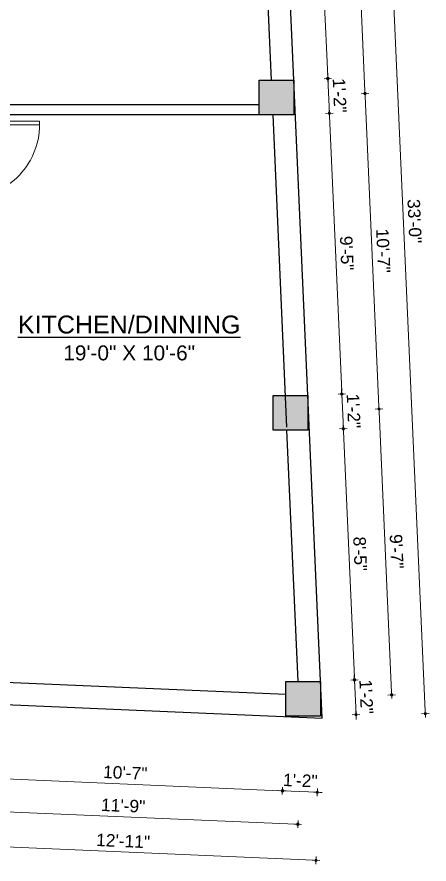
# Model space of a CAD drawing. Header units: inches. Extents: x -4597 to 93300, y -14139 to 5932.
# Drawn here: x -3555.4 to -3389.9, y -9573 to -9232.6 of the extents above; entities that cross this region are included whole.
import ezdxf

# ---------------------------------------------------------------- set-up
doc = ezdxf.new("R2010")
doc.units = ezdxf.units.IN
doc.header["$LTSCALE"] = 0.5
doc.header["$MEASUREMENT"] = 0
doc.header["$PDMODE"] = 66
for name, color, linetype, lineweight in [('door', 202, 'Continuous', 5), ('Ele', 7, 'Continuous', 30), ('hatch', 9, 'Continuous', 0), ('Toilet', 7, 'Continuous', 25), ('wall', 20, 'Continuous', 40)]:
    doc.layers.add(name, color=color, linetype=linetype, lineweight=lineweight)
doc.styles.get("Standard").update_dxf_attribs({"font": 'arial.ttf'})
doc.dimstyles.new('S8', dxfattribs={"dimtxt": 5, "dimasz": 1, "dimexe": 6, "dimexo": 18, "dimgap": 1.9375, "dimtad": 1, "dimdec": 0, "dimzin": 3, "dimdsep": 46, "dimlunit": 4, "dimtxsty": 'Standard', "dimblk": 'dot 2', "dimcen": 12, "dimse1": 1, "dimse2": 1, "dimclrd": 1, "dimclre": 1, "dimclrt": 256, "dimadec": 0, "dimazin": 0, "dimtfac": 0.75, "dimtdec": 0, "dimtix": 1, "dimtmove": 1, "dimatfit": 3, "dimldrblk": 'DOT', "dimfxl": 1, "dimtolj": 1, "dimtzin": 0, "dimlwd": 9, "dimlwe": 9, "dimarcsym": 0})

# ---------------------------------------------------------------- blocks, each defined once
blk = doc.blocks.new('A$C27B36B59')
at = {"layer": 'door'}
for p, q in [((0, 4), (0, 0)), ((2.5, 4), (0, 4)), ((2.5, 2.5), (2.5, 4)), ((0, 0), (3, 0)), ((3, 2.5), (2.5, 2.5)), ((3, 0), (3, 2.5))]:
    blk.add_line(p, q, dxfattribs=at)
for centre, radius, start, end in [((-1.4, -0.54), 4.75, 22.1411, 72.838), ((1.34, 2.09), 1.64, 45.138, 144.8948), ((2.21, 0.3), 2.49, 83.3149, 152.658), ((0.13, 0.37), 2.05, 349.4875, 93.6805), ((1.96, -0.47), 2.01, 58.7447, 166.495), ((-0.06, 0.32), 1.13, 343.542, 86.947), ((2.08, -0.4), 1.17, 38.2816, 160.1519)]:
    blk.add_arc(centre, radius, start, end, dxfattribs=at)
blk = doc.blocks.new('D2')
at = {"layer": 'door'}
for p, q in [((74473.95, 24047.59), (74473.95, 24018.09)), ((74473.95, 24047.59), (74475.45, 24047.59)), ((74475.45, 24047.59), (74475.45, 24018.13))]:
    blk.add_line(p, q, dxfattribs=at)
blk.add_arc((74473.95, 24047.59), 29.5, 180, 272.9146, dxfattribs=at)
at = {"layer": 'door', "xscale": -1, "rotation": 180}
blk.add_blockref('A$C27B36B59', (74441.95, 24050.09), dxfattribs=at)
at = {"layer": 'door', "rotation": 180}
blk.add_blockref('A$C27B36B59', (74477.95, 24050.09), dxfattribs=at)
blk = doc.blocks.new('dot1')
at = {"layer": 'hatch'}
h = blk.add_hatch(color=256, dxfattribs=at)
edge = h.paths.add_edge_path()
edge.add_arc((0, 0), 1, 0, 360)
for p, q in [((3, 0), (-3, 0)), ((0, 3), (0, -3))]:
    blk.add_line(p, q, dxfattribs=at)
blk.add_circle((0, 0), 1, dxfattribs=at)
blk = doc.blocks.new('dot 2')
at = {"layer": 'hatch', "xscale": 0.5, "yscale": 0.5, "zscale": 0.5}
blk.add_blockref('dot1', (0, 0), dxfattribs=at)
blk = doc.blocks.new('*D1067')
at = {"layer": 'Defpoints', "color": 0, "transparency": 16777216}
for p in [(-3574.15, -9508.28), (-3447.51, -9513.58), (-3448.81, -9543.55)]:
    blk.add_point(p, dxfattribs=at)
at = {"layer": 'Toilet', "color": 1, "lineweight": 9, "transparency": 16777216}
blk.add_line((-3574.44, -9538.1), (-3449.81, -9543.51), dxfattribs=at)
for p, rotation in [((-3575.44, -9538.06), 177.5160448330952), ((-3448.81, -9543.55), 357.5160448330952)]:
    blk.add_blockref('dot 2', p, dxfattribs=dict(at, rotation=rotation))
at = {"layer": 'Toilet', "transparency": 16777216, "insert": (-3511.93, -9536.32), "char_height": 5, "attachment_point": 5, "rotation": 357.516}
blk.add_mtext('\\A1;10\'-7"', dxfattribs=at)
blk = doc.blocks.new('_Dot')
at = {"color": 0, "linetype": 'ByBlock', "lineweight": -2}
blk.add_line((-0.5, 0), (-1, 0), dxfattribs=at)
at = {"color": 0, "linetype": 'ByBlock', "const_width": 0.5}
blk.add_lwpolyline([(-0.25, 0, 1), (0.25, 0, 1)], format="xyb", close=True, dxfattribs=at)
blk = doc.blocks.new('*D1068')
at = {"layer": 'Defpoints', "color": 0, "transparency": 16777216}
for p in [(-3447.51, -9513.58), (-3433.51, -9513.58), (-3434.83, -9544.16)]:
    blk.add_point(p, dxfattribs=at)
at = {"layer": 'Toilet', "color": 1, "lineweight": 9, "transparency": 16777216}
for p, q in [((-3449.81, -9543.51), (-3450.81, -9543.47)), ((-3448.81, -9543.55), (-3434.83, -9544.16)), ((-3433.83, -9544.2), (-3432.84, -9544.25))]:
    blk.add_line(p, q, dxfattribs=at)
for p, rotation in [((-3448.81, -9543.55), 357.5160448330952), ((-3434.83, -9544.16), 177.5160448330952)]:
    blk.add_blockref('dot 2', p, dxfattribs=dict(at, rotation=rotation))
at = {"layer": 'Toilet', "transparency": 16777216, "insert": (-3441.63, -9539.41), "char_height": 5, "attachment_point": 5, "rotation": 357.516}
blk.add_mtext('\\A1;1\'-2"', dxfattribs=at)
blk = doc.blocks.new('*D1070')
at = {"layer": 'Defpoints', "color": 0, "transparency": 16777216}
for p in [(-3581.15, -9500.67), (-3440.51, -9506.58), (-3442.62, -9556.99)]:
    blk.add_point(p, dxfattribs=at)
at = {"layer": 'Toilet', "color": 1, "lineweight": 9, "transparency": 16777216}
blk.add_line((-3582.27, -9551.12), (-3443.62, -9556.94), dxfattribs=at)
for p, rotation in [((-3583.27, -9551.08), 177.5958237491187), ((-3442.62, -9556.99), 357.5958237491187)]:
    blk.add_blockref('dot 2', p, dxfattribs=dict(at, rotation=rotation))
at = {"layer": 'Toilet', "transparency": 16777216, "insert": (-3512.76, -9549.55), "char_height": 5, "attachment_point": 5, "rotation": 357.5958}
blk.add_mtext('\\A1;11\'-9"', dxfattribs=at)
blk = doc.blocks.new('*D1072')
at = {"layer": 'Defpoints', "color": 0, "transparency": 16777216}
for p in [(-3588.15, -9507.67), (-3432.85, -9514.41), (-3435.33, -9571.49)]:
    blk.add_point(p, dxfattribs=at)
at = {"layer": 'Toilet', "color": 1, "lineweight": 9, "transparency": 16777216}
blk.add_line((-3589.63, -9564.8), (-3436.33, -9571.45), dxfattribs=at)
for p, rotation in [((-3590.63, -9564.75), 177.5160448331279), ((-3435.33, -9571.49), 357.5160448331279)]:
    blk.add_blockref('dot 2', p, dxfattribs=dict(at, rotation=rotation))
at = {"layer": 'Toilet', "transparency": 16777216, "insert": (-3512.78, -9563.68), "char_height": 5, "attachment_point": 5, "rotation": 357.516}
blk.add_mtext('\\A1;12\'-11"', dxfattribs=at)
blk = doc.blocks.new('*D1074')
at = {"layer": 'Defpoints', "color": 0, "transparency": 16777216}
for p in [(-3450.37, -9132.97), (-3430.58, -9257.37), (-3444.21, -9257.97)]:
    blk.add_point(p, dxfattribs=at)
at = {"layer": 'Toilet', "color": 1, "lineweight": 9, "transparency": 16777216}
blk.add_line((-3436.08, -9133.34), (-3430.63, -9256.37), dxfattribs=at)
for p, rotation in [((-3436.12, -9132.34), 92.53635972212899), ((-3430.58, -9257.37), 272.536359722129)]:
    blk.add_blockref('dot 2', p, dxfattribs=dict(at, rotation=rotation))
at = {"layer": 'Toilet', "transparency": 16777216, "insert": (-3428.87, -9194.66), "char_height": 5, "attachment_point": 5, "rotation": 272.5364}
blk.add_mtext('\\A1;10\'-5"', dxfattribs=at)
blk = doc.blocks.new('*D1075')
at = {"layer": 'Defpoints', "color": 0, "transparency": 16777216}
for p in [(-3444.21, -9257.97), (-3443.59, -9271.97), (-3429.96, -9271.37)]:
    blk.add_point(p, dxfattribs=at)
at = {"layer": 'Toilet', "color": 1, "lineweight": 9, "transparency": 16777216}
for p, q in [((-3430.63, -9256.37), (-3430.67, -9255.37)), ((-3430.58, -9257.37), (-3429.96, -9271.37)), ((-3429.92, -9272.37), (-3429.87, -9273.37))]:
    blk.add_line(p, q, dxfattribs=at)
for p, rotation in [((-3430.58, -9257.37), 272.536359722129), ((-3429.96, -9271.37), 92.53635972212899)]:
    blk.add_blockref('dot 2', p, dxfattribs=dict(at, rotation=rotation))
at = {"layer": 'Toilet', "transparency": 16777216, "insert": (-3425.83, -9264.17), "char_height": 5, "attachment_point": 5, "rotation": 272.5364}
blk.add_mtext('\\A1;1\'-2"', dxfattribs=at)
blk = doc.blocks.new('*D1076')
at = {"layer": 'Defpoints', "color": 0, "transparency": 16777216}
for p in [(-3443.59, -9271.97), (-3438.6, -9384.72), (-3424.97, -9384.11)]:
    blk.add_point(p, dxfattribs=at)
at = {"layer": 'Toilet', "color": 1, "lineweight": 9, "transparency": 16777216}
blk.add_line((-3429.92, -9272.37), (-3425.01, -9383.11), dxfattribs=at)
for p, rotation in [((-3429.96, -9271.37), 92.53635972212899), ((-3424.97, -9384.11), 272.536359722129)]:
    blk.add_blockref('dot 2', p, dxfattribs=dict(at, rotation=rotation))
at = {"layer": 'Toilet', "transparency": 16777216, "insert": (-3422.98, -9327.54), "char_height": 5, "attachment_point": 5, "rotation": 272.5364}
blk.add_mtext('\\A1;9\'-5"', dxfattribs=at)
blk = doc.blocks.new('*D1077')
at = {"layer": 'Defpoints', "color": 0, "transparency": 16777216}
for p in [(-3438.6, -9384.72), (-3437.98, -9398.72), (-3424.35, -9398.11)]:
    blk.add_point(p, dxfattribs=at)
at = {"layer": 'Toilet', "color": 1, "lineweight": 9, "transparency": 16777216}
for p, q in [((-3425.01, -9383.11), (-3425.06, -9382.11)), ((-3424.97, -9384.11), (-3424.35, -9398.11)), ((-3424.3, -9399.11), (-3424.26, -9400.11))]:
    blk.add_line(p, q, dxfattribs=at)
for p, rotation in [((-3424.97, -9384.11), 272.536359722129), ((-3424.35, -9398.11), 92.53635972212899)]:
    blk.add_blockref('dot 2', p, dxfattribs=dict(at, rotation=rotation))
at = {"layer": 'Toilet', "transparency": 16777216, "insert": (-3420.22, -9390.92), "char_height": 5, "attachment_point": 5, "rotation": 272.5364}
blk.add_mtext('\\A1;1\'-2"', dxfattribs=at)
blk = doc.blocks.new('*D1078')
at = {"layer": 'Defpoints', "color": 0, "transparency": 16777216}
for p in [(-3437.98, -9398.72), (-3419.88, -9498.98), (-3433.51, -9499.58)]:
    blk.add_point(p, dxfattribs=at)
at = {"layer": 'Toilet', "color": 1, "lineweight": 9, "transparency": 16777216}
blk.add_line((-3424.3, -9399.11), (-3419.93, -9497.98), dxfattribs=at)
for p, rotation in [((-3424.35, -9398.11), 92.53635972212899), ((-3419.88, -9498.98), 272.536359722129)]:
    blk.add_blockref('dot 2', p, dxfattribs=dict(at, rotation=rotation))
at = {"layer": 'Toilet', "transparency": 16777216, "insert": (-3417.63, -9448.35), "char_height": 5, "attachment_point": 5, "rotation": 272.5364}
blk.add_mtext('\\A1;8\'-5"', dxfattribs=at)
blk = doc.blocks.new('*D1079')
at = {"layer": 'Defpoints', "color": 0, "transparency": 16777216}
for p in [(-3433.51, -9499.58), (-3419.26, -9512.95), (-3433.51, -9513.58)]:
    blk.add_point(p, dxfattribs=at)
at = {"layer": 'Toilet', "color": 1, "lineweight": 9, "transparency": 16777216}
for p, q in [((-3419.93, -9497.98), (-3419.97, -9496.98)), ((-3419.88, -9498.98), (-3419.26, -9512.95)), ((-3419.22, -9513.95), (-3419.17, -9514.95))]:
    blk.add_line(p, q, dxfattribs=at)
for p, rotation in [((-3419.88, -9498.98), 272.536359722129), ((-3419.26, -9512.95), 92.53635972212899)]:
    blk.add_blockref('dot 2', p, dxfattribs=dict(at, rotation=rotation))
at = {"layer": 'Toilet', "transparency": 16777216, "insert": (-3415.13, -9505.76), "char_height": 5, "attachment_point": 5, "rotation": 272.5364}
blk.add_mtext('\\A1;1\'-2"', dxfattribs=at)
blk = doc.blocks.new('*D1080')
at = {"layer": 'Defpoints', "color": 0, "transparency": 16777216}
for p in [(-3457.37, -9125.97), (-3415.64, -9263.4), (-3451.21, -9264.97)]:
    blk.add_point(p, dxfattribs=at)
at = {"layer": 'Toilet', "color": 1, "lineweight": 9, "transparency": 16777216}
blk.add_line((-3421.75, -9125.4), (-3415.68, -9262.4), dxfattribs=at)
for p, rotation in [((-3421.79, -9124.4), 92.53635972209058), ((-3415.64, -9263.4), 272.5363597220905)]:
    blk.add_blockref('dot 2', p, dxfattribs=dict(at, rotation=rotation))
at = {"layer": 'Toilet', "transparency": 16777216, "insert": (-3414.27, -9193.7), "char_height": 5, "attachment_point": 5, "rotation": 272.5364}
blk.add_mtext('\\A1;11\'-7"', dxfattribs=at)
blk = doc.blocks.new('*D1081')
at = {"layer": 'Defpoints', "color": 0, "transparency": 16777216}
for p in [(-3451.21, -9264.97), (-3410.02, -9390.14), (-3445.6, -9391.72)]:
    blk.add_point(p, dxfattribs=at)
at = {"layer": 'Toilet', "color": 1, "lineweight": 9, "transparency": 16777216}
blk.add_line((-3415.59, -9264.4), (-3410.07, -9389.14), dxfattribs=at)
for p, rotation in [((-3415.64, -9263.4), 92.53635972212899), ((-3410.02, -9390.14), 272.536359722129)]:
    blk.add_blockref('dot 2', p, dxfattribs=dict(at, rotation=rotation))
at = {"layer": 'Toilet', "transparency": 16777216, "insert": (-3408.34, -9326.57), "char_height": 5, "attachment_point": 5, "rotation": 272.5364}
blk.add_mtext('\\A1;10\'-7"', dxfattribs=at)
blk = doc.blocks.new('*D1082')
at = {"layer": 'Defpoints', "color": 0, "transparency": 16777216}
for p in [(-3445.6, -9391.72), (-3404.93, -9505), (-3440.51, -9506.58)]:
    blk.add_point(p, dxfattribs=at)
at = {"layer": 'Toilet', "color": 1, "lineweight": 9, "transparency": 16777216}
blk.add_line((-3409.98, -9391.14), (-3404.98, -9504), dxfattribs=at)
for p, rotation in [((-3410.02, -9390.14), 92.53635972212899), ((-3404.93, -9505), 272.536359722129)]:
    blk.add_blockref('dot 2', p, dxfattribs=dict(at, rotation=rotation))
at = {"layer": 'Toilet', "transparency": 16777216, "insert": (-3402.99, -9447.37), "char_height": 5, "attachment_point": 5, "rotation": 272.5364}
blk.add_mtext('\\A1;9\'-7"', dxfattribs=at)

msp = doc.modelspace()

# ---------------------------------------------------------------- hatches: boundary and pattern name
at = {"layer": 'Toilet'}
for points in [[(-3444.21, -9257.97), (-3458.21, -9257.97), (-3458.21, -9271.97), (-3444.21, -9271.97)], [(-3438.6, -9384.72), (-3452.6, -9384.72), (-3452.6, -9398.72), (-3438.6, -9398.72)], [(-3433.51, -9499.58), (-3447.51, -9499.58), (-3447.51, -9513.58), (-3433.51, -9513.58)]]:
    msp.add_hatch(color=1, dxfattribs=at).paths.add_polyline_path(points)

# ---------------------------------------------------------------- linework, layer by layer
for p, q in [((-3432.85, -9514.41), (-3450.37, -9118.97)), ((-3453.22, -9257.97), (-3458.76, -9132.97)), ((-3458.21, -9267.97), (-3574.15, -9267.97)), ((-3452.6, -9271.97), (-3584.15, -9271.97)), ((-3447.04, -9397.48), (-3452.6, -9271.97)), ((-3442.52, -9499.58), (-3446.98, -9398.72)), ((-3574.15, -9499.27), (-3447.51, -9504.77)), ((-3588.15, -9507.67), (-3432.85, -9514.41))]:
    msp.add_line(p, q, dxfattribs=at)
for points in [[(-3458.21, -9257.97), (-3444.21, -9257.97), (-3444.21, -9271.97), (-3458.21, -9271.97)], [(-3452.6, -9384.72), (-3438.6, -9384.72), (-3438.6, -9398.72), (-3452.6, -9398.72)], [(-3447.51, -9499.58), (-3433.51, -9499.58), (-3433.51, -9513.58), (-3447.51, -9513.58)]]:
    msp.add_lwpolyline(points, close=True, dxfattribs=at)

# ---------------------------------------------------------------- block references
at = {"layer": 'wall', "color": 2, "linetype": 'ByBlock', "xscale": 0.993758995122728, "yscale": 0.993758995122728, "zscale": 0.993758995122728, "rotation": 90}
msp.add_blockref('D2', (20321.84, -83285.11), dxfattribs=at)

# ---------------------------------------------------------------- texts
at = {"layer": 'Ele', "color": 0, "ltscale": 2, "insert": (-3510.35, -9352.61), "char_height": 7.2, "attachment_point": 2}
msp.add_mtext('{\\LKITCHEN/DINNING\\P\\H0.8333x;\\l19\\fArial TUR|b0|i0|c162|p34;\'-\\fArial TUR|b0|i0|c0|p34;0\\fArial TUR|b0|i0|c162|p34;" X 1\\fArial TUR|b0|i0|c0|p34;0\\fArial TUR|b0|i0|c162|p34;\'-\\fArial TUR|b0|i0|c0|p34;6\\fArial TUR|b0|i0|c162|p34;"}', dxfattribs=at)

# ---------------------------------------------------------------- dimensions: what is measured, and where the dimension line sits
at = {"layer": 'Toilet'}
msp.add_aligned_dim(p1=(-3450.37, -9118.97), p2=(-3432.85, -9514.41), distance=41.45, dimstyle='S8', override={"dimfxl": 2, "dimfxlon": 1, "dimarcsym": 1}, dxfattribs=at).render()
for p1, p2, distance, picture, middle in [((-3457.37, -9125.97), (-3451.21, -9264.97), 35.61, '*D1080', (-3414.27, -9193.7)), ((-3581.15, -9500.67), (-3440.51, -9506.58), -50.45, '*D1070', (-3512.76, -9549.55)), ((-3588.15, -9507.67), (-3432.85, -9514.41), -57.13, '*D1072', (-3512.78, -9563.68))]:
    dim = msp.add_aligned_dim(p1=p1, p2=p2, distance=distance, dimstyle='S8', override={"dimfxl": 2, "dimfxlon": 1, "dimarcsym": 1}, dxfattribs=at)
    dim.commit()
    dim.dimension.update_dxf_attribs({"geometry": picture, "text_midpoint": middle})
for base, p1, p2, angle, picture, middle in [((-3430.58, -9257.37), (-3450.37, -9132.97), (-3444.21, -9257.97), 272.5364, '*D1074', (-3428.87, -9194.66)), ((-3429.96, -9271.37), (-3444.21, -9257.97), (-3443.59, -9271.97), 272.5364, '*D1075', (-3425.83, -9264.17)), ((-3410.02, -9390.14), (-3451.21, -9264.97), (-3445.6, -9391.72), 92.5364, '*D1081', (-3408.34, -9326.57)), ((-3424.97, -9384.11), (-3443.59, -9271.97), (-3438.6, -9384.72), 272.5364, '*D1076', (-3422.98, -9327.54)), ((-3424.35, -9398.11), (-3438.6, -9384.72), (-3437.98, -9398.72), 272.5364, '*D1077', (-3420.22, -9390.92)), ((-3404.93, -9505), (-3445.6, -9391.72), (-3440.51, -9506.58), 92.5364, '*D1082', (-3402.99, -9447.37)), ((-3419.88, -9498.98), (-3437.98, -9398.72), (-3433.51, -9499.58), 272.5364, '*D1078', (-3417.63, -9448.35)), ((-3419.26, -9512.95), (-3433.51, -9499.58), (-3433.51, -9513.58), 272.5364, '*D1079', (-3415.13, -9505.76)), ((-3448.81, -9543.55), (-3574.15, -9508.28), (-3447.51, -9513.58), 177.516, '*D1067', (-3511.93, -9536.32)), ((-3434.83, -9544.16), (-3447.51, -9513.58), (-3433.51, -9513.58), 177.516, '*D1068', (-3441.63, -9539.41))]:
    dim = msp.add_linear_dim(base=base, p1=p1, p2=p2, angle=angle, dimstyle='S8', override={"dimfxl": 2, "dimfxlon": 1, "dimarcsym": 1}, dxfattribs=at)
    dim.commit()
    dim.dimension.update_dxf_attribs({"geometry": picture, "text_midpoint": middle})

doc.saveas('drawing.dxf')
